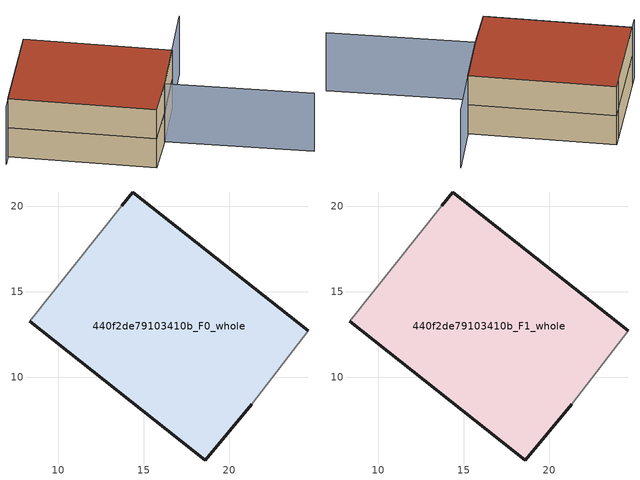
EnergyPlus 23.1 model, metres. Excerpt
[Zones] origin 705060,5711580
440f2de79103410b_F0_whole
 floor ground (EU_floor_Construction): 24.6,12.71 21.3,8.42 18.6,5.15 8.34,13.26 13.72,20.02 14.34,20.82 z0
 wall outside (EU_wall_Construction): 8.34,13.26 18.6,5.15 21.3,8.42 / 24.6,12.71 14.34,20.82 13.72,20.02 z0:3
 wall adiabatic (EU_wall_Construction): 13.72,20.02 8.34,13.26 / 21.3,8.42 24.6,12.71 z0:3
440f2de79103410b_F1_whole
 floor to 440f2de79103410b_F0_whole (EU_floor_Construction): 24.6,12.71 21.3,8.42 18.6,5.15 8.34,13.26 13.72,20.02 14.34,20.82 z3
 wall outside (EU_wall_Construction): 8.34,13.26 18.6,5.15 21.3,8.42 / 24.6,12.71 14.34,20.82 13.72,20.02 z3:6
 wall adiabatic (EU_wall_Construction): 13.72,20.02 8.34,13.26 / 21.3,8.42 24.6,12.71 z3:6
 roof outside (EU_roof_Construction): 21.3,8.42 24.6,12.71 14.34,20.82 13.72,20.02 8.34,13.26 18.6,5.15 z6
shading: 13.72,20.02 7.57,12.29 / 31.7,0.47 21.3,8.42 / 21.3,8.42 27.89,17.04 z0:6
[Building]
EU S2 Campaign: North Axis=0; Terrain=City; Solar Distribution=FullExterior
[Site:Location]
London: Latitude=51.5; Longitude=-0.5; Time Zone=0; Elevation=25
[SizingPeriod:WeatherFileDays]
AnnualSizingPeriod: Begin Month=1; Begin Day of Month=1; End Month=12; End Day of Month=31; Day of Week for Start Day=Monday; Use Weather File Daylight Saving Period=No; Use Weather File Rain and Snow Indicators=No
[MATERIAL]
EU_InternalMass_Material: Roughness=MediumRough; Thickness=0.1; Conductivity=1; Density=1800; Specific Heat=900; Thermal Absorptance=0.9; Solar Absorptance=0.7; Visible Absorptance=0.7
[MATERIAL:NOMASS] Roughness=MediumRough; Thermal Absorptance=0.9; Solar Absorptance=0.7; Visible Absorptance=0.7
Name | Thermal Resistance
EU_wall_NoMass | 0.635353
EU_roof_NoMass | 0.675062
EU_floor_NoMass | 1.96382
[CONSTRUCTION]
EU_wall_Construction: EU_wall_NoMass
EU_roof_Construction: EU_roof_NoMass
EU_floor_Construction: EU_floor_NoMass
EU_InternalMass_Construction: EU_InternalMass_Material
[ZONE] Type=1; Multiplier=1; Ceiling Height=autocalculate; Floor Area=autocalculate; Part of Total Floor Area=Yes
Name | Volume
440f2de79103410b_F0_whole | 379.793
440f2de79103410b_F1_whole | 379.794
[INTERNALMASS] Construction=EU_InternalMass_Construction; Surface Area=126.598
Name | Zone or ZoneList
440f2de79103410b_F0_whole_EU_InternalMass | 440f2de79103410b_F0_whole
440f2de79103410b_F1_whole_EU_InternalMass | 440f2de79103410b_F1_whole
[OTHEREQUIPMENT] Fuel Type=Electricity; Design Level Calculation Method=Watts/Area; Power per Zone Floor Area=1; Fraction Latent=0; Fraction Radiant=0; Fraction Lost=0; Carbon Dioxide Generation Rate=0; EndUse Subcategory=EU_Step8_InternalGains
Name | Zone or ZoneList or Space or SpaceList | Schedule
EU_Step8_InternalGain_440f2de79103410b_F0_whole_f000 | 440f2de79103410b_F0_whole | EU_Step8_GainSchedule_440f2de79103410b_F0_whole_f000
EU_Step8_InternalGain_440f2de79103410b_F1_whole_f000 | 440f2de79103410b_F1_whole | EU_Step8_GainSchedule_440f2de79103410b_F1_whole_f000
[ZONEVENTILATION:DESIGNFLOWRATE] Schedule=EU_AlwaysOn; Design Flow Rate Calculation Method=AirChanges/Hour; Air Changes per Hour=0.555504; Ventilation Type=Natural; Fan Pressure Rise=0; Fan Total Efficiency=1; Constant Term Coefficient=1; Temperature Term Coefficient=0; Velocity Term Coefficient=0; Velocity Squared Term Coefficient=0; Minimum Indoor Temperature=-100; Maximum Indoor Temperature=100; Delta Temperature=-100; Minimum Outdoor Temperature=-100; Maximum Outdoor Temperature=100; Maximum Wind Speed=40
Name | Zone or ZoneList or Space or SpaceList
EU_ConstantAir_440f2de79103410b_F0_whole | 440f2de79103410b_F0_whole
EU_ConstantAir_440f2de79103410b_F1_whole | 440f2de79103410b_F1_whole
[HVACTEMPLATE:THERMOSTAT] Constant Heating Setpoint=20; Constant Cooling Setpoint=50
EU_HeatOnly_440f2de79103410b_F0_whole; EU_HeatOnly_440f2de79103410b_F1_whole
[HVACTEMPLATE:ZONE:IDEALLOADSAIRSYSTEM] System Availability Schedule=EU_AlwaysOn; Maximum Heating Supply Air Temperature=50; Minimum Cooling Supply Air Temperature=13; Maximum Heating Supply Air Humidity Ratio=0.0156; Minimum Cooling Supply Air Humidity Ratio=0.0077; Heating Limit=NoLimit; Cooling Limit=NoLimit; Heating Availability Schedule=EU_AlwaysOn; Cooling Availability Schedule=EU_CoolingOff; Dehumidification Control Type=ConstantSensibleHeatRatio; Cooling Sensible Heat Ratio=0.7; Dehumidification Setpoint=60; Humidification Control Type=None; Humidification Setpoint=30; Outdoor Air Method=None; Outdoor Air Flow Rate per Person=0.00944; Outdoor Air Flow Rate per Zone Floor Area=0; Outdoor Air Flow Rate per Zone=0; Demand Controlled Ventilation Type=None; Outdoor Air Economizer Type=NoEconomizer; Heat Recovery Type=None; Sensible Heat Recovery Effectiveness=0.7; Latent Heat Recovery Effectiveness=0.65
Name | Template Thermostat
440f2de79103410b_F0_whole | EU_HeatOnly_440f2de79103410b_F0_whole
440f2de79103410b_F1_whole | EU_HeatOnly_440f2de79103410b_F1_whole
[SIZING:ZONE] Zone Cooling Design Supply Air Temperature Input Method=SupplyAirTemperature; Zone Cooling Design Supply Air Temperature=13; Zone Heating Design Supply Air Temperature Input Method=SupplyAirTemperature; Zone Heating Design Supply Air Temperature=50; Zone Cooling Design Supply Air Humidity Ratio=0.008; Zone Heating Design Supply Air Humidity Ratio=0.008; Cooling Design Air Flow Method=DesignDay; Cooling Design Air Flow Rate=0; Cooling Minimum Air Flow per Zone Floor Area=0.000762; Cooling Minimum Air Flow=0; Cooling Minimum Air Flow Fraction=0.2; Heating Design Air Flow Method=DesignDay; Heating Design Air Flow Rate=0; Heating Maximum Air Flow per Zone Floor Area=0.002032; Heating Maximum Air Flow=0.141576; Heating Maximum Air Flow Fraction=0.3; Account for Dedicated Outdoor Air System=No; Dedicated Outdoor Air System Control Strategy=NeutralSupplyAir; Dedicated Outdoor Air Low Setpoint Temperature for Design=autosize; Dedicated Outdoor Air High Setpoint Temperature for Design=autosize; Zone Load Sizing Method=Sensible Load Only No Latent Load; Zone Latent Cooling Design Supply Air Humidity Ratio Input Method=HumidityRatioDifference; Zone Cooling Design Supply Air Humidity Ratio Difference=0.005; Zone Latent Heating Design Supply Air Humidity Ratio Input Method=HumidityRatioDifference; Zone Humidification Design Supply Air Humidity Ratio Difference=0.005
440f2de79103410b_F0_whole; 440f2de79103410b_F1_whole
[SCHEDULE:CONSTANT]
Name | Hourly Value
EU_AlwaysOn | 1
EU_CoolingOff | 0
[SCHEDULE:FILE] Column Number=1; Rows to Skip at Top=0; Number of Hours of Data=8760; Column Separator=Comma; Interpolate to Timestep=No; Minutes per Item=60; Adjust Schedule for Daylight Savings=Yes
Name | File
EU_Step8_GainSchedule_440f2de79103410b_F0_whole_f000 | ../../schedules/440f2de79103410b/440f2de79103410b_F0_whole_f000_gain.csv
EU_Step8_GainSchedule_440f2de79103410b_F1_whole_f000 | ../../schedules/440f2de79103410b/440f2de79103410b_F1_whole_f000_gain.csv
